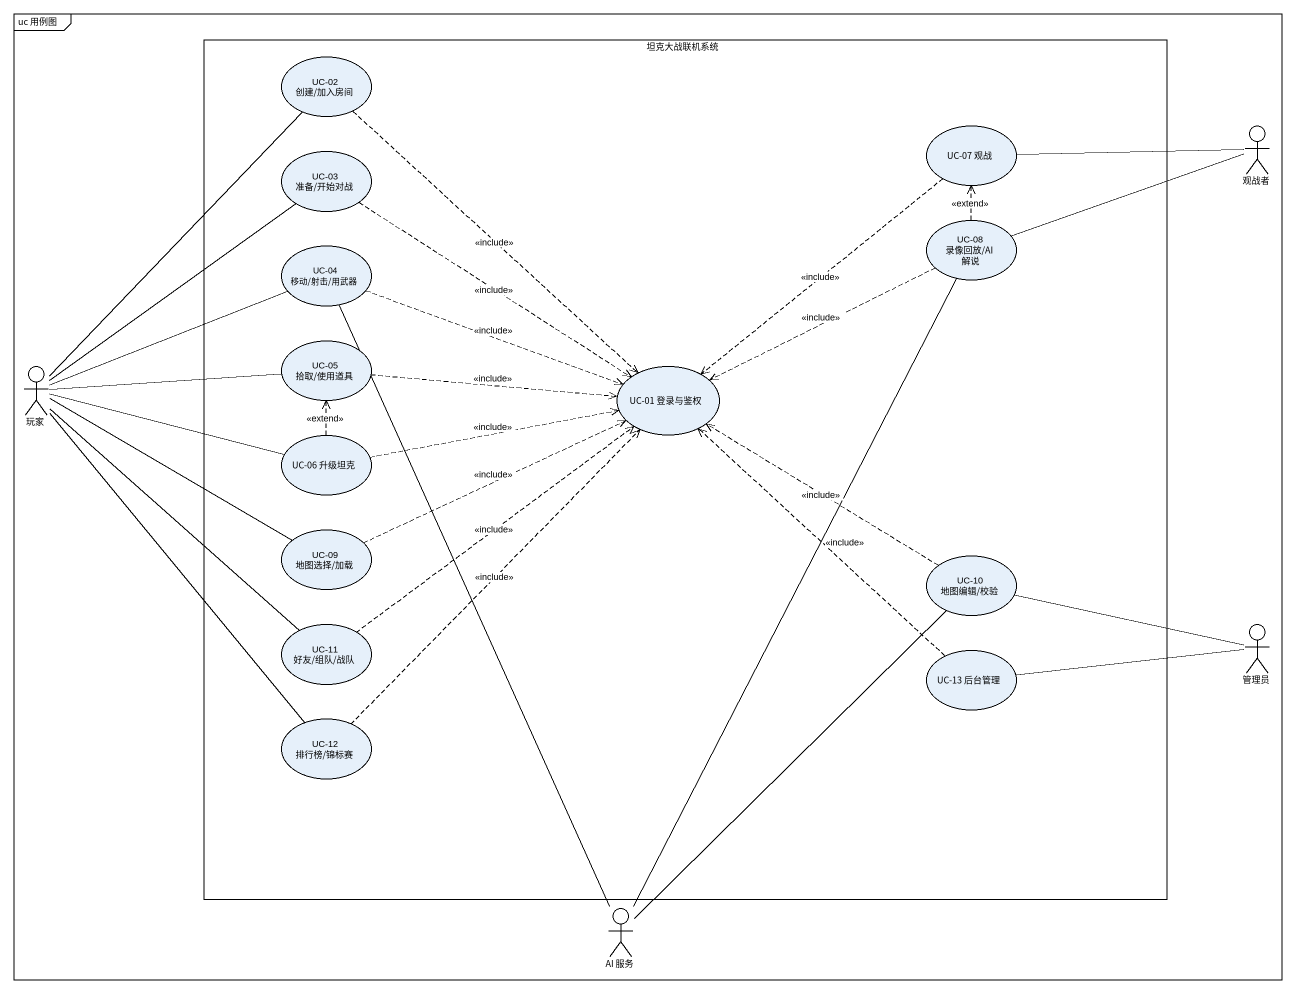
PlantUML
@startuml
mainframe uc 用例图
rectangle 坦克大战联机系统 {
  usecase "UC-02 创建/加入房间" as UC_02_创建_加入房间
  usecase "UC-03 准备/开始对战" as UC_03_准备_开始对战
  usecase "UC-07 观战" as UC_07_观战
  usecase "UC-08 录像回放/AI 解说" as UC_08_录像回放_AI_解说
  usecase "UC-04 移动/射击/用武器" as UC_04_移动_射击_用武器
  usecase "UC-05 拾取/使用道具" as UC_05_拾取_使用道具
  usecase "UC-01 登录与鉴权" as UC_01_登录与鉴权
  usecase "UC-06 升级坦克" as UC_06_升级坦克
  usecase "UC-09 地图选择/加载" as UC_09_地图选择_加载
  usecase "UC-10 地图编辑/校验" as UC_10_地图编辑_校验
  usecase "UC-11 好友/组队/战队" as UC_11_好友_组队_战队
  usecase "UC-13 后台管理" as UC_13_后台管理
  usecase "UC-12 排行榜/锦标赛" as UC_12_排行榜_锦标赛
}
actor 观战者
actor 玩家
actor 管理员
actor "AI 服务" as AI_服务
UC_02_创建_加入房间 ..> UC_01_登录与鉴权 : <<include>>
UC_03_准备_开始对战 ..> UC_01_登录与鉴权 : <<include>>
UC_07_观战 ..> UC_01_登录与鉴权 : <<include>>
观战者 -left- UC_07_观战
观战者 -left- UC_08_录像回放_AI_解说
UC_08_录像回放_AI_解说 .up.> UC_07_观战 : <<extend>>
UC_08_录像回放_AI_解说 .left.> UC_01_登录与鉴权 : <<include>>
UC_04_移动_射击_用武器 .right.> UC_01_登录与鉴权 : <<include>>
UC_05_拾取_使用道具 .right.> UC_01_登录与鉴权 : <<include>>
玩家 -up- UC_02_创建_加入房间
玩家 -up- UC_03_准备_开始对战
玩家 -right- UC_04_移动_射击_用武器
玩家 -right- UC_05_拾取_使用道具
玩家 -right- UC_06_升级坦克
玩家 -right- UC_09_地图选择_加载
玩家 -- UC_11_好友_组队_战队
玩家 -- UC_12_排行榜_锦标赛
UC_06_升级坦克 .up.> UC_05_拾取_使用道具 : <<extend>>
UC_06_升级坦克 .right.> UC_01_登录与鉴权 : <<include>>
UC_09_地图选择_加载 .right.> UC_01_登录与鉴权 : <<include>>
UC_10_地图编辑_校验 .up.> UC_01_登录与鉴权 : <<include>>
UC_11_好友_组队_战队 .up.> UC_01_登录与鉴权 : <<include>>
UC_13_后台管理 .up.> UC_01_登录与鉴权 : <<include>>
管理员 -left- UC_10_地图编辑_校验
管理员 -left- UC_13_后台管理
UC_12_排行榜_锦标赛 .up.> UC_01_登录与鉴权 : <<include>>
AI_服务 -up- UC_08_录像回放_AI_解说
AI_服务 -up- UC_04_移动_射击_用武器
AI_服务 -up- UC_10_地图编辑_校验
@enduml
